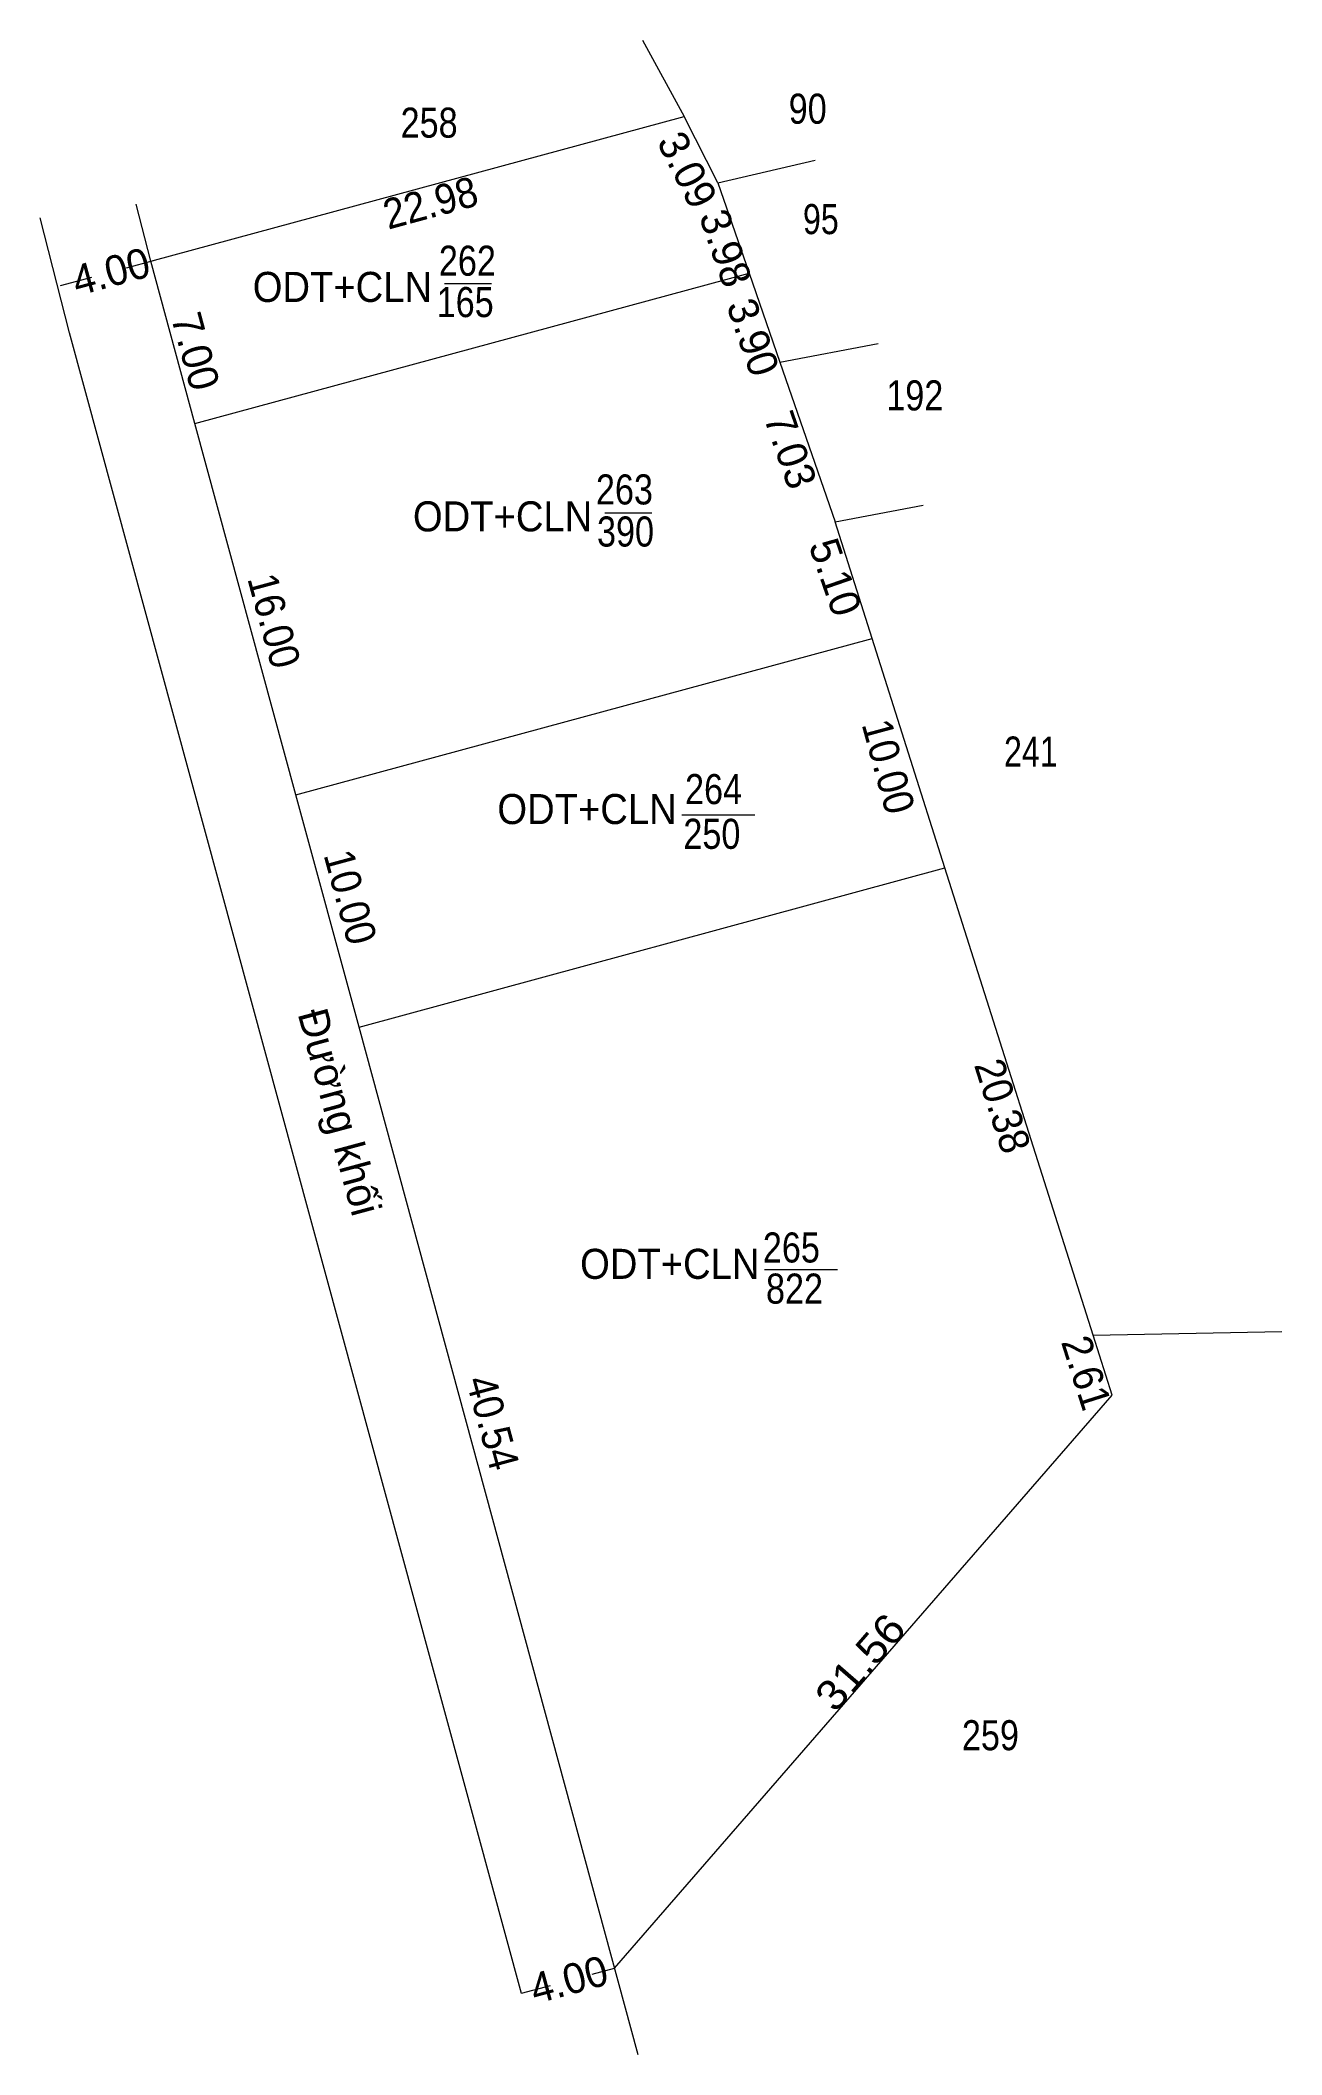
# Model space of a CAD drawing. Header units: metres. Extents: x 551368 to 551729, y 1838135 to 1838327.
# Drawn here: x 551677.4 to 551729, y 1838135.1 to 1838218.9 of the extents above.
import ezdxf
from ezdxf.enums import TextEntityAlignment as Align

# ---------------------------------------------------------------- set-up
doc = ezdxf.new("R2010")
doc.units = ezdxf.units.M
doc.header["$LTSCALE"] = 0.5
for name, color, linetype, lineweight in [('1', 7, 'Continuous', 13), ('10', 7, 'Continuous', 13), ('15', 7, 'Continuous', 13), ('21', 7, 'Continuous', 13), ('27', 7, 'Continuous', 13), ('29', 7, 'Continuous', 13), ('63', 7, 'Continuous', 13)]:
    doc.layers.add(name, color=color, linetype=linetype, lineweight=lineweight)
doc.layers.add('13', color=7, linetype='Continuous')

msp = doc.modelspace()

# ---------------------------------------------------------------- linework, layer by layer
at = {"layer": '1'}
msp.add_line((551708.15, 1838205.47), (551710.45, 1838198.83), dxfattribs=at)
msp.add_lwpolyline([(551705.58, 1838212.92), (551706.88, 1838209.16), (551708.15, 1838205.47)], dxfattribs=at)
at = {"layer": '10'}
for p, q in [((551702.45, 1838218.85), (551704.18, 1838215.68)), ((551708.15, 1838205.47), (551712.25, 1838206.24)), ((551710.45, 1838198.83), (551714.12, 1838199.52)), ((551711.99, 1838193.97), (551710.45, 1838198.83)), ((551721.18, 1838165.01), (551729.02, 1838165.16)), ((551721.97, 1838162.52), (551721.18, 1838165.01))]:
    msp.add_line(p, q, dxfattribs=at)
msp.add_lwpolyline([(551721.18, 1838165.01), (551715.01, 1838184.44), (551711.99, 1838193.97)], dxfattribs=at)
at = {"layer": '15'}
for p, q in [((551682, 1838209.66), (551704.18, 1838215.68)), ((551705.58, 1838212.92), (551704.18, 1838215.68)), ((551705.58, 1838212.92), (551709.63, 1838213.87)), ((551681, 1838209.39), (551682.12, 1838209.69)), ((551678.25, 1838208.65), (551679.55, 1838209)), ((551683.84, 1838202.91), (551706.88, 1838209.16)), ((551694.22, 1838208.74), (551696.17, 1838208.74)), ((551700.88, 1838199.2), (551702.83, 1838199.2)), ((551688.04, 1838187.47), (551711.99, 1838193.97)), ((551690.66, 1838177.82), (551715.01, 1838184.44)), ((551701.28, 1838138.69), (551721.97, 1838162.52))]:
    msp.add_line(p, q, dxfattribs=at)
at = {"layer": '21'}
for p, q in [((551700.36, 1838138.44), (551701.28, 1838138.69)), ((551697.42, 1838137.65), (551698.62, 1838137.97))]:
    msp.add_line(p, q, dxfattribs=at)
at = {"layer": '27'}
msp.add_line((551678.63, 1838206.68), (551677.41, 1838211.47), dxfattribs=at)
at = {"layer": '29'}
for p, q in [((551682, 1838209.66), (551681.39, 1838212.04)), ((551683.84, 1838202.91), (551682, 1838209.66)), ((551697.42, 1838137.64), (551678.63, 1838206.68)), ((551688.04, 1838187.47), (551683.84, 1838202.91))]:
    msp.add_line(p, q, dxfattribs=at)
msp.add_lwpolyline([(551702.26, 1838135.09), (551690.66, 1838177.82), (551688.04, 1838187.47)], dxfattribs=at)
at = {"layer": '63'}
for p, q in [((551704.08, 1838186.65), (551707.11, 1838186.65)), ((551707.52, 1838167.74), (551710.55, 1838167.74))]:
    msp.add_line(p, q, dxfattribs=at)

# ---------------------------------------------------------------- texts
at = {"layer": '1'}
for s, width, p in [('258', 0.85, (551693.575, 1838214.8)), ('262', 0.85, (551695.165, 1838209.06)), ('ODT+CLN', 0.95, (551689.97, 1838207.97)), ('165', 0.85, (551695.075, 1838207.34)), ('263', 0.85, (551701.695, 1838199.55)), ('ODT+CLN', 0.95, (551696.63, 1838198.43)), ('390', 0.85, (551701.74, 1838197.8)), ('264', 0.85, (551705.4, 1838187.09)), ('ODT+CLN', 0.95, (551700.14, 1838186.26)), ('250', 0.85, (551705.33, 1838185.23)), ('ODT+CLN', 0.95, (551703.58, 1838167.35)), ('265', 0.85, (551708.635, 1838168.03)), ('822', 0.85, (551708.765, 1838166.32)), ('259', 0.85, (551716.91, 1838147.75))]:
    msp.add_text(s, height=1.25, dxfattribs=dict(at, width=width)).set_placement(p, align=Align.CENTER)
at = {"layer": '10'}
for s, width, p in [('90', 0.85, (551709.315, 1838215.38)), ('95', 0.8, (551709.86, 1838210.79)), ('192', 0.85, (551713.765, 1838203.46))]:
    msp.add_text(s, height=1.25, dxfattribs=dict(at, width=width)).set_placement(p, align=Align.CENTER)
at = {"layer": '13', "width": 0.8}
msp.add_text('241', height=1.25, dxfattribs=at).set_placement((551718.59, 1838188.65), align=Align.CENTER)
at = {"layer": '63'}
for s, rotation, p in [('3.09', 296.896, (551703.7547, 1838213.1827)), ('3.98', 289.033, (551705.3113, 1838210.0088)), ('4.00', 15.191, (551680.5112, 1838208.6331)), ('3.90', 289.033, (551706.4499, 1838206.3038)), ('7.00', 285.198, (551683.2632, 1838205.7588)), ('7.03', 289.105, (551708.0097, 1838201.6196)), ('5.10', 289.105, (551709.8719, 1838196.3246)), ('Đường khối', 285.102, (551689.2503, 1838174.1278)), ('4.00', 15.191, (551699.5512, 1838137.6131))]:
    msp.add_text(s, height=1.25, rotation=rotation, dxfattribs=at).set_placement(p, align=Align.CENTER)
for s, rotation, width, p in [('22.98', 15.185, 0.95, (551693.7913, 1838211.4933)), ('16.00', 285.198, 0.95, (551686.5305, 1838194.5538)), ('10.00', 285.198, 0.95, (551712.0705, 1838188.4938)), ('10.00', 285.198, 0.95, (551689.7005, 1838183.0638)), ('20.38', 287.603, 0.95, (551716.8215, 1838174.354)), ('2.61', 287.603, 0.95, (551720.3035, 1838163.259)), ('40.54', 285.198, 0.95, (551695.6205, 1838161.2138)), ('31.56', 49.034, 1.1, (551711.9713, 1838151.0053))]:
    msp.add_text(s, height=1.25, rotation=rotation, dxfattribs=dict(at, width=width)).set_placement(p, align=Align.CENTER)

doc.saveas('drawing.dxf')
